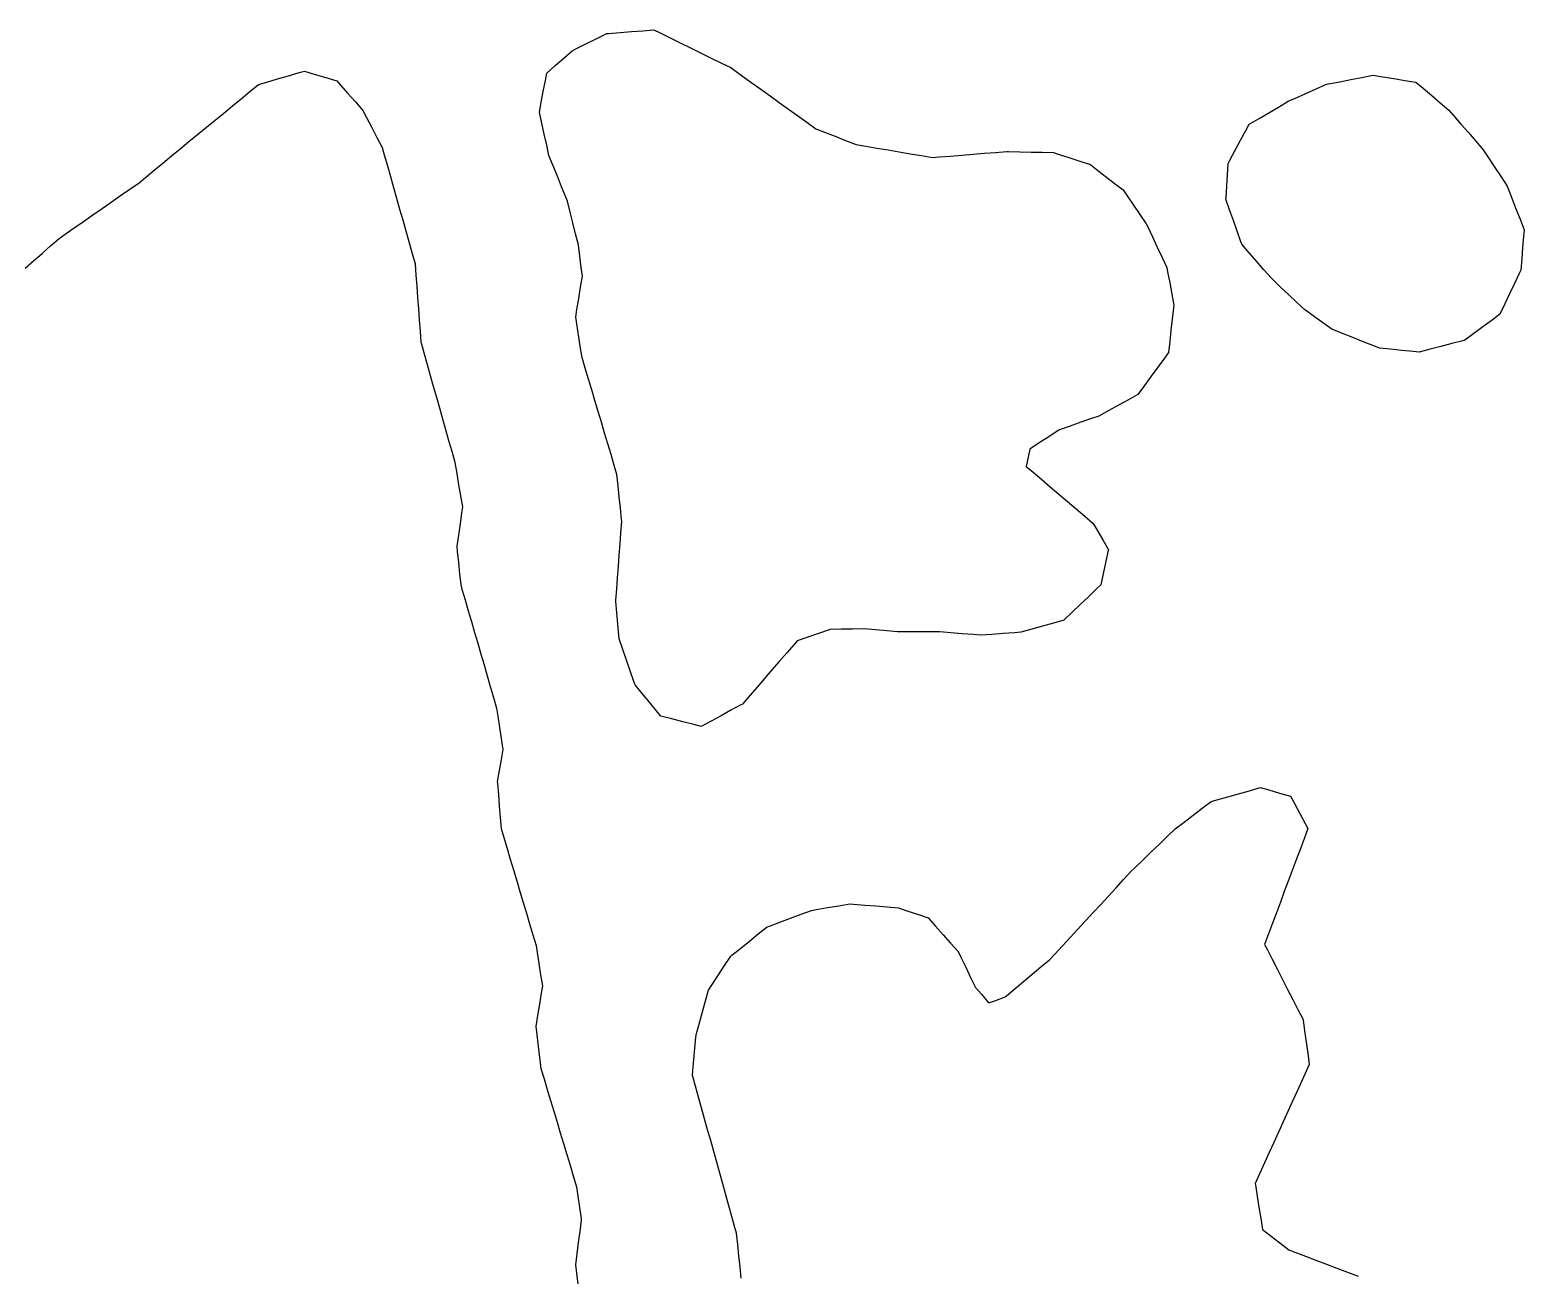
# Model space of a CAD drawing. Header units: millimetres. Extents: x 0 to 2762, y 6 to 2482.
# Drawn here: x 776.7 to 909.2, y 1470.3 to 1580.7 of the extents above; entities that cross this region are included whole.
import ezdxf

# ---------------------------------------------------------------- set-up
doc = ezdxf.new("R2010")
doc.units = ezdxf.units.MM
for name, color, linetype in [('ALL_HOLES', 1, 'Continuous'), ('OUTLINE_ISLAND_01_HOLE_115', 1, 'Continuous'), ('OUTLINE_ISLAND_01_HOLE_116', 1, 'Continuous'), ('OUTLINE_ISLAND_01_HOLE_117', 1, 'Continuous')]:
    doc.layers.add(name, color=color, linetype=linetype)

msp = doc.modelspace()

# ---------------------------------------------------------------- linework, layer by layer
at = {"layer": 'ALL_HOLES'}
for points in [[(822.5414, 1576.8875), (823.2939, 1577.546), (824.0465, 1578.2045), (824.7991, 1578.863), (825.183, 1579.0543), (826.0781, 1579.5002), (826.9731, 1579.9462), (827.8682, 1580.3921), (828.0631, 1580.4074), (829.0601, 1580.4854), (830.057, 1580.5635), (831.054, 1580.6415), (832.0509, 1580.7195), (832.5878, 1580.4557), (833.4853, 1580.0146), (834.3827, 1579.5735), (835.2802, 1579.1324), (836.1777, 1578.6914), (837.0752, 1578.2503), (837.9726, 1577.8092), (838.8701, 1577.3681), (839.1067, 1577.1983), (839.9191, 1576.6152), (840.7316, 1576.0321), (841.544, 1575.4491), (842.3564, 1574.866), (843.1688, 1574.2829), (843.9812, 1573.6998), (844.7937, 1573.1168), (845.6061, 1572.5337), (846.4185, 1571.9506), (847.1859, 1571.6483), (848.1163, 1571.2817), (849.0467, 1570.9151), (849.9771, 1570.5486), (850.8451, 1570.4008), (851.8309, 1570.233), (852.8168, 1570.0652), (853.8026, 1569.8974), (854.7884, 1569.7297), (855.7742, 1569.5619), (856.76, 1569.3941), (857.3697, 1569.4438), (858.3664, 1569.5251), (859.3631, 1569.6065), (860.3598, 1569.6878), (861.3564, 1569.7691), (862.3531, 1569.8504), (863.3498, 1569.9317), (863.4993, 1569.9286), (864.499, 1569.9076), (865.4988, 1569.8867), (866.4986, 1569.8657), (867.4984, 1569.8447), (867.9136, 1569.7072), (868.8629, 1569.3928), (869.8122, 1569.0784), (870.7615, 1568.764), (871.2835, 1568.3601), (872.0745, 1567.7483), (872.8655, 1567.1365), (873.6565, 1566.5246), (874.0208, 1565.9961), (874.5884, 1565.1727), (875.1559, 1564.3494), (875.7235, 1563.5261), (875.8488, 1563.2583), (876.2727, 1562.3526), (876.6966, 1561.4469), (877.1205, 1560.5412), (877.5444, 1559.6355), (877.616, 1559.2521), (877.7997, 1558.2691), (877.9834, 1557.2862), (878.1672, 1556.3032), (878.1397, 1556.0653), (878.0251, 1555.0719), (877.9104, 1554.0785), (877.7958, 1553.0851), (877.6811, 1552.0917), (877.3294, 1551.6081), (876.7412, 1550.7993), (876.1531, 1549.9906), (875.5649, 1549.1819), (874.9767, 1548.3731), (874.1447, 1547.9139), (873.2692, 1547.4306), (872.3937, 1546.9474), (871.5182, 1546.4641), (870.8606, 1546.236), (869.9158, 1545.9083), (868.971, 1545.5806), (868.0262, 1545.2529), (867.9027, 1545.1719), (867.0663, 1544.6238), (866.23, 1544.0756), (865.3936, 1543.5274), (865.2788, 1542.9649), (865.0788, 1541.9851), (865.6831, 1541.472), (866.4454, 1540.8247), (867.2077, 1540.1775), (867.97, 1539.5302), (868.7322, 1538.8829), (869.4945, 1538.2357), (870.2568, 1537.5884), (871.019, 1536.9412), (871.3634, 1536.3385), (871.8595, 1535.4703), (872.3557, 1534.602), (872.3184, 1534.4288), (872.1082, 1533.4511), (871.898, 1532.4735), (871.6878, 1531.4958), (871.3081, 1531.1322), (870.5858, 1530.4407), (869.8635, 1529.7491), (869.1412, 1529.0575), (868.4189, 1528.3659), (867.4863, 1528.1015), (866.5243, 1527.8287), (865.5622, 1527.5559), (864.6001, 1527.2831), (864.0201, 1527.2414), (863.0227, 1527.1698), (862.0253, 1527.0982), (861.0278, 1527.0266), (860.3884, 1527.0776), (859.3916, 1527.1573), (858.3948, 1527.2369), (857.398, 1527.3165), (856.6539, 1527.3205), (855.6539, 1527.3259), (854.6539, 1527.3313), (853.6539, 1527.3367), (852.6959, 1527.4192), (851.6996, 1527.505), (850.7033, 1527.5908), (850.6578, 1527.5898), (849.658, 1527.5682), (848.6582, 1527.5466), (847.6585, 1527.525), (847.5922, 1527.502), (846.6474, 1527.1744), (845.7026, 1526.8468), (844.7577, 1526.5192), (844.4826, 1526.2025), (843.8267, 1525.4477), (843.1708, 1524.6928), (842.5149, 1523.938), (841.859, 1523.1832), (841.2031, 1522.4283), (840.5472, 1521.6735), (839.8913, 1520.9186), (839.7538, 1520.8431), (838.8773, 1520.3619), (838.0007, 1519.8806), (837.1241, 1519.3993), (836.2476, 1518.918), (835.5764, 1519.0921), (834.6084, 1519.3432), (833.6404, 1519.5943), (832.6725, 1519.8454), (832.2898, 1520.3052), (831.65, 1521.0737), (831.0102, 1521.8423), (830.3705, 1522.6109), (830.2688, 1522.9085), (829.9455, 1523.8549), (829.6223, 1524.8012), (829.2991, 1525.7475), (828.9758, 1526.6938), (828.9462, 1527.0129), (828.8536, 1528.0086), (828.7611, 1529.0043), (828.6686, 1530), (828.6784, 1530.1317), (828.7529, 1531.1289), (828.8274, 1532.1262), (828.9019, 1533.1234), (828.9764, 1534.1206), (829.0509, 1535.1178), (829.1254, 1536.115), (829.1999, 1537.1123), (829.1804, 1537.3024), (829.0785, 1538.2972), (828.9767, 1539.292), (828.8749, 1540.2869), (828.773, 1541.2817), (828.5343, 1542.0813), (828.2482, 1543.0396), (827.9622, 1543.9978), (827.6761, 1544.956), (827.3901, 1545.9142), (827.104, 1546.8724), (826.8179, 1547.8306), (826.5319, 1548.7888), (826.2458, 1549.747), (825.9598, 1550.7052), (825.6737, 1551.6635), (825.5774, 1552.2753), (825.4218, 1553.2631), (825.2663, 1554.2509), (825.1108, 1555.2388), (825.2193, 1555.9093), (825.379, 1556.8965), (825.5387, 1557.8837), (825.6984, 1558.8708), (825.6006, 1559.6498), (825.476, 1560.642), (825.3514, 1561.6342), (825.3474, 1561.6502), (825.104, 1562.6201), (824.8605, 1563.59), (824.617, 1564.5599), (824.3736, 1565.5298), (824.2342, 1565.8762), (823.8608, 1566.8039), (823.4875, 1567.7316), (823.1141, 1568.6593), (822.7407, 1569.5869), (822.543, 1570.4813), (822.3272, 1571.4577), (822.1113, 1572.4342), (821.8955, 1573.4106), (822.0561, 1574.2754), (822.2388, 1575.2586), (822.4214, 1576.2418)], [(884.8576, 1572.3524), (885.7186, 1572.8612), (886.5795, 1573.3699), (887.4404, 1573.8786), (888.3014, 1574.3873), (888.9482, 1574.6747), (889.862, 1575.0808), (890.7759, 1575.4868), (891.6897, 1575.8929), (891.891, 1575.932), (892.8726, 1576.1227), (893.8543, 1576.3135), (894.8359, 1576.5043), (895.8175, 1576.695), (896.6779, 1576.5554), (897.665, 1576.3952), (898.6521, 1576.235), (899.6392, 1576.0749), (900.2715, 1575.5369), (901.0332, 1574.889), (901.7949, 1574.241), (902.5565, 1573.593), (902.9773, 1573.11), (903.6342, 1572.356), (904.291, 1571.602), (904.9479, 1570.8479), (905.6047, 1570.0939), (906.0862, 1569.3614), (906.6355, 1568.5257), (907.1848, 1567.6901), (907.734, 1566.8544), (907.7855, 1566.7219), (908.1472, 1565.7897), (908.509, 1564.8574), (908.8708, 1563.9251), (909.2325, 1562.9929), (909.1833, 1562.4054), (909.0999, 1561.4089), (909.0165, 1560.4124), (908.9331, 1559.4159), (908.7927, 1559.1187), (908.3654, 1558.2145), (907.9381, 1557.3104), (907.5109, 1556.4063), (907.0836, 1555.5022), (906.3841, 1554.9794), (905.5831, 1554.3807), (904.7821, 1553.7821), (903.9811, 1553.1835), (903.7946, 1553.1357), (902.8259, 1552.8876), (901.8572, 1552.6394), (900.8885, 1552.3913), (899.9197, 1552.1432), (899.3856, 1552.1954), (898.3904, 1552.2928), (897.3951, 1552.3902), (896.3999, 1552.4875), (895.897, 1552.6883), (894.9683, 1553.059), (894.0395, 1553.4298), (893.1108, 1553.8005), (892.1821, 1554.1713), (891.4566, 1554.6876), (890.6418, 1555.2674), (889.8271, 1555.8472), (889.7873, 1555.8846), (889.0582, 1556.569), (888.3291, 1557.2534), (887.6, 1557.9379), (886.8709, 1558.6223), (886.8172, 1558.6838), (886.1595, 1559.437), (885.5017, 1560.1903), (884.844, 1560.9435), (884.1862, 1561.6968), (884.1088, 1561.9168), (883.777, 1562.8601), (883.4452, 1563.8035), (883.1134, 1564.7468), (882.7816, 1565.6902), (882.7918, 1565.8594), (882.8517, 1566.8576), (882.9116, 1567.8558), (882.9715, 1568.854), (883.1404, 1569.1674), (883.615, 1570.0476), (884.0895, 1570.9278), (884.5641, 1571.808)]]:
    msp.add_lwpolyline(points, close=True, dxfattribs=at)
for points in [[(776.2701, 1559.579), (777.0225, 1560.2376), (777.775, 1560.8962), (778.5275, 1561.5548), (779.28, 1562.2134), (779.8152, 1562.5866), (780.6356, 1563.1584), (781.456, 1563.7303), (782.2763, 1564.3021), (783.0967, 1564.874), (783.917, 1565.4458), (784.7374, 1566.0177), (785.5577, 1566.5895), (786.3781, 1567.1614), (786.945, 1567.6279), (787.7173, 1568.2632), (788.4895, 1568.8986), (789.2617, 1569.534), (790.0339, 1570.1694), (790.8061, 1570.8047), (791.5783, 1571.4401), (792.3505, 1572.0755), (793.1227, 1572.7109), (793.8949, 1573.3462), (794.6671, 1573.9816), (795.4393, 1574.617), (796.2115, 1575.2523), (796.9837, 1575.8877), (797.7028, 1576.0947), (798.6638, 1576.3712), (799.6248, 1576.6478), (800.5858, 1576.9244), (801.0414, 1577.0555), (801.9992, 1576.7682), (802.9571, 1576.4808), (803.9149, 1576.1934), (804.241, 1575.8241), (804.9028, 1575.0745), (805.5647, 1574.3248), (806.2265, 1573.5752), (806.5571, 1572.9433), (807.0205, 1572.0572), (807.484, 1571.1711), (807.9475, 1570.285), (808.1326, 1569.6312), (808.4051, 1568.6691), (808.6775, 1567.7069), (808.95, 1566.7447), (809.2224, 1565.7826), (809.4949, 1564.8204), (809.7673, 1563.8582), (810.0398, 1562.8961), (810.3122, 1561.9339), (810.5847, 1560.9717), (810.8572, 1560.0096), (810.8599, 1559.9727), (810.9347, 1558.9755), (811.0094, 1557.9783), (811.0842, 1556.9811), (811.1589, 1555.9839), (811.2337, 1554.9867), (811.3084, 1553.9895), (811.3832, 1552.9923), (811.3922, 1552.9603), (811.6642, 1551.998), (811.9362, 1551.0357), (812.2082, 1550.0734), (812.4802, 1549.1111), (812.7523, 1548.1488), (813.0243, 1547.1865), (813.2963, 1546.2242), (813.5683, 1545.262), (813.8403, 1544.2997), (814.1123, 1543.3374), (814.3843, 1542.3751), (814.3902, 1542.3408), (814.5597, 1541.3553), (814.7292, 1540.3697), (814.8987, 1539.3842), (815.0682, 1538.3987), (814.9936, 1537.891), (814.8481, 1536.9017), (814.7026, 1535.9123), (814.5571, 1534.9229), (814.6053, 1534.4627), (814.7097, 1533.4681), (814.814, 1532.4736), (814.9183, 1531.479), (815.0249, 1531.1123), (815.3041, 1530.1521), (815.5834, 1529.1919), (815.8626, 1528.2317), (816.1418, 1527.2714), (816.421, 1526.3112), (816.7002, 1525.351), (816.9795, 1524.3908), (817.2587, 1523.4305), (817.5379, 1522.4703), (817.8171, 1521.5101), (818.0964, 1520.5499), (818.2056, 1519.837), (818.3571, 1518.8485), (818.5087, 1517.8601), (818.6602, 1516.8716), (818.5044, 1516.0036), (818.3278, 1515.0193), (818.1511, 1514.035), (818.1659, 1513.856), (818.2485, 1512.8594), (818.331, 1511.8628), (818.4136, 1510.8662), (818.4961, 1509.8696), (818.7332, 1509.0743), (819.0189, 1508.1159), (819.3046, 1507.1576), (819.5904, 1506.1993), (819.8761, 1505.241), (820.1618, 1504.2827), (820.4475, 1503.3244), (820.7332, 1502.366), (821.0189, 1501.4077), (821.3046, 1500.4494), (821.5903, 1499.4911), (821.6855, 1498.8877), (821.8413, 1497.8999), (821.9971, 1496.9121), (822.1528, 1495.9243), (822.0479, 1495.2703), (821.8896, 1494.2829), (821.7312, 1493.2955), (821.5728, 1492.3081), (821.6648, 1491.5616), (821.787, 1490.5691), (821.9093, 1489.5766), (822.0315, 1488.5841), (822.3057, 1487.6727), (822.5937, 1486.7151), (822.8817, 1485.7575), (823.1698, 1484.7998), (823.4578, 1483.8422), (823.7459, 1482.8846), (824.0339, 1481.927), (824.3219, 1480.9694), (824.61, 1480.0117), (824.898, 1479.0541), (825.186, 1478.0965), (825.3115, 1477.2545), (825.4588, 1476.2654), (825.6062, 1475.2763), (825.5887, 1475.1363), (825.4651, 1474.1439), (825.3415, 1473.1516), (825.2178, 1472.1593), (825.0942, 1471.1669), (825.1841, 1470.442), (825.3072, 1469.4496)], [(839.7899, 1469.9923), (839.6886, 1470.9872), (839.5873, 1471.982), (839.4859, 1472.9769), (839.3846, 1473.9717), (839.2383, 1474.4941), (838.9687, 1475.4571), (838.6991, 1476.4201), (838.4295, 1477.383), (838.1599, 1478.346), (837.8903, 1479.309), (837.6207, 1480.2719), (837.3511, 1481.2349), (837.0815, 1482.1979), (836.8119, 1483.1609), (836.5423, 1484.1238), (836.2727, 1485.0868), (836.0031, 1486.0498), (835.7335, 1487.0127), (835.4639, 1487.9757), (835.4992, 1488.3922), (835.5838, 1489.3886), (835.6684, 1490.385), (835.753, 1491.3814), (835.8356, 1491.6859), (836.0975, 1492.651), (836.3595, 1493.6161), (836.6214, 1494.5812), (836.8833, 1495.5462), (837.2157, 1496.0526), (837.7644, 1496.8885), (838.3132, 1497.7245), (838.8619, 1498.5605), (838.9648, 1498.6431), (839.7449, 1499.2689), (840.5249, 1499.8946), (841.3049, 1500.5204), (842.0849, 1501.1462), (842.2859, 1501.221), (843.223, 1501.5701), (844.1601, 1501.9192), (845.0972, 1502.2682), (846.0343, 1502.6173), (846.466, 1502.6918), (847.4514, 1502.862), (848.4368, 1503.0322), (849.4222, 1503.2024), (849.7452, 1503.1747), (850.7416, 1503.0891), (851.7379, 1503.0035), (852.7342, 1502.918), (853.7306, 1502.8324), (854.4688, 1502.5861), (855.4174, 1502.2695), (856.366, 1501.953), (856.3686, 1501.95), (857.032, 1501.2018), (857.6955, 1500.4536), (858.3589, 1499.7054), (859.0224, 1498.9572), (859.2605, 1498.4707), (859.7002, 1497.5725), (860.1398, 1496.6743), (860.5794, 1495.7761), (861.0918, 1495.17), (861.7374, 1494.4063), (862.2734, 1494.6047), (863.2112, 1494.9519), (863.3089, 1495.0336), (864.076, 1495.6752), (864.843, 1496.3168), (865.6101, 1496.9584), (866.3771, 1497.6), (867.1442, 1498.2416), (867.6061, 1498.7418), (868.2846, 1499.4764), (868.9631, 1500.2111), (869.6416, 1500.9457), (870.32, 1501.6803), (870.9985, 1502.4149), (871.677, 1503.1495), (872.3555, 1503.8842), (873.0339, 1504.6188), (873.7124, 1505.3534), (874.3909, 1506.088), (874.6983, 1506.3847), (875.4178, 1507.0793), (876.1372, 1507.7738), (876.8567, 1508.4683), (877.5762, 1509.1628), (878.2957, 1509.8573), (879.0784, 1510.4543), (879.8736, 1511.0606), (880.6688, 1511.667), (881.464, 1512.2734), (881.9783, 1512.4186), (882.9407, 1512.6903), (883.9031, 1512.962), (884.8655, 1513.2337), (885.8279, 1513.5054), (886.5852, 1513.2936), (887.5483, 1513.0244), (888.5114, 1512.7552), (888.6342, 1512.5269), (889.108, 1511.6463), (889.5818, 1510.7657), (890.0556, 1509.885), (889.7124, 1508.9662), (889.3624, 1508.0295), (889.0125, 1507.0927), (888.6625, 1506.1559), (888.3126, 1505.2191), (887.9626, 1504.2824), (887.6127, 1503.3456), (887.2627, 1502.4088), (886.9128, 1501.4721), (886.5628, 1500.5353), (886.2128, 1499.5985), (886.4346, 1499.1647), (886.8898, 1498.2743), (887.3449, 1497.3839), (887.8001, 1496.4935), (888.2553, 1495.6031), (888.7104, 1494.7127), (889.1656, 1493.8223), (889.6208, 1492.9319), (889.6242, 1492.9074), (889.762, 1491.917), (889.8999, 1490.9265), (890.0378, 1489.9361), (890.1756, 1488.9456), (889.9328, 1488.4115), (889.5189, 1487.5012), (889.1051, 1486.5909), (888.6912, 1485.6805), (888.2773, 1484.7702), (887.8634, 1483.8599), (887.4495, 1482.9496), (887.0356, 1482.0392), (886.6218, 1481.1289), (886.2079, 1480.2186), (885.794, 1479.3082), (885.3801, 1478.3979), (885.4025, 1478.2561), (885.5584, 1477.2683), (885.7143, 1476.2806), (885.8702, 1475.2928), (886.0261, 1474.305), (886.7832, 1473.7258), (887.5774, 1473.1181), (888.3716, 1472.5105), (888.895, 1472.3107), (889.8292, 1471.954), (890.7634, 1471.5974), (891.6977, 1471.2407), (892.6319, 1470.884), (893.5662, 1470.5274), (894.5004, 1470.1707)]]:
    msp.add_lwpolyline(points, dxfattribs=at)
at = {"layer": 'OUTLINE_ISLAND_01_HOLE_115'}
msp.add_lwpolyline([(884.8576, 1572.3524), (885.7186, 1572.8612), (886.5795, 1573.3699), (887.4404, 1573.8786), (888.3014, 1574.3873), (888.9482, 1574.6747), (889.862, 1575.0808), (890.7759, 1575.4868), (891.6897, 1575.8929), (891.891, 1575.932), (892.8726, 1576.1227), (893.8543, 1576.3135), (894.8359, 1576.5043), (895.8175, 1576.695), (896.6779, 1576.5554), (897.665, 1576.3952), (898.6521, 1576.235), (899.6392, 1576.0749), (900.2715, 1575.5369), (901.0332, 1574.889), (901.7949, 1574.241), (902.5565, 1573.593), (902.9773, 1573.11), (903.6342, 1572.356), (904.291, 1571.602), (904.9479, 1570.8479), (905.6047, 1570.0939), (906.0862, 1569.3614), (906.6355, 1568.5257), (907.1848, 1567.6901), (907.734, 1566.8544), (907.7855, 1566.7219), (908.1472, 1565.7897), (908.509, 1564.8574), (908.8708, 1563.9251), (909.2325, 1562.9929), (909.1833, 1562.4054), (909.0999, 1561.4089), (909.0165, 1560.4124), (908.9331, 1559.4159), (908.7927, 1559.1187), (908.3654, 1558.2145), (907.9381, 1557.3104), (907.5109, 1556.4063), (907.0836, 1555.5022), (906.3841, 1554.9794), (905.5831, 1554.3807), (904.7821, 1553.7821), (903.9811, 1553.1835), (903.7946, 1553.1357), (902.8259, 1552.8876), (901.8572, 1552.6394), (900.8885, 1552.3913), (899.9197, 1552.1432), (899.3856, 1552.1954), (898.3904, 1552.2928), (897.3951, 1552.3902), (896.3999, 1552.4875), (895.897, 1552.6883), (894.9683, 1553.059), (894.0395, 1553.4298), (893.1108, 1553.8005), (892.1821, 1554.1713), (891.4566, 1554.6876), (890.6418, 1555.2674), (889.8271, 1555.8472), (889.7873, 1555.8846), (889.0582, 1556.569), (888.3291, 1557.2534), (887.6, 1557.9379), (886.8709, 1558.6223), (886.8172, 1558.6838), (886.1595, 1559.437), (885.5017, 1560.1903), (884.844, 1560.9435), (884.1862, 1561.6968), (884.1088, 1561.9168), (883.777, 1562.8601), (883.4452, 1563.8035), (883.1134, 1564.7468), (882.7816, 1565.6902), (882.7918, 1565.8594), (882.8517, 1566.8576), (882.9116, 1567.8558), (882.9715, 1568.854), (883.1404, 1569.1674), (883.615, 1570.0476), (884.0895, 1570.9278), (884.5641, 1571.808)], close=True, dxfattribs=at)
at = {"layer": 'OUTLINE_ISLAND_01_HOLE_116'}
for points in [[(776.2701, 1559.579), (777.0225, 1560.2376), (777.775, 1560.8962), (778.5275, 1561.5548), (779.28, 1562.2134), (779.8152, 1562.5866), (780.6356, 1563.1584), (781.456, 1563.7303), (782.2763, 1564.3021), (783.0967, 1564.874), (783.917, 1565.4458), (784.7374, 1566.0177), (785.5577, 1566.5895), (786.3781, 1567.1614), (786.945, 1567.6279), (787.7173, 1568.2632), (788.4895, 1568.8986), (789.2617, 1569.534), (790.0339, 1570.1694), (790.8061, 1570.8047), (791.5783, 1571.4401), (792.3505, 1572.0755), (793.1227, 1572.7109), (793.8949, 1573.3462), (794.6671, 1573.9816), (795.4393, 1574.617), (796.2115, 1575.2523), (796.9837, 1575.8877), (797.7028, 1576.0947), (798.6638, 1576.3712), (799.6248, 1576.6478), (800.5858, 1576.9244), (801.0414, 1577.0555), (801.9992, 1576.7682), (802.9571, 1576.4808), (803.9149, 1576.1934), (804.241, 1575.8241), (804.9028, 1575.0745), (805.5647, 1574.3248), (806.2265, 1573.5752), (806.5571, 1572.9433), (807.0205, 1572.0572), (807.484, 1571.1711), (807.9475, 1570.285), (808.1326, 1569.6312), (808.4051, 1568.6691), (808.6775, 1567.7069), (808.95, 1566.7447), (809.2224, 1565.7826), (809.4949, 1564.8204), (809.7673, 1563.8582), (810.0398, 1562.8961), (810.3122, 1561.9339), (810.5847, 1560.9717), (810.8572, 1560.0096), (810.8599, 1559.9727), (810.9347, 1558.9755), (811.0094, 1557.9783), (811.0842, 1556.9811), (811.1589, 1555.9839), (811.2337, 1554.9867), (811.3084, 1553.9895), (811.3832, 1552.9923), (811.3922, 1552.9603), (811.6642, 1551.998), (811.9362, 1551.0357), (812.2082, 1550.0734), (812.4802, 1549.1111), (812.7523, 1548.1488), (813.0243, 1547.1865), (813.2963, 1546.2242), (813.5683, 1545.262), (813.8403, 1544.2997), (814.1123, 1543.3374), (814.3843, 1542.3751), (814.3902, 1542.3408), (814.5597, 1541.3553), (814.7292, 1540.3697), (814.8987, 1539.3842), (815.0682, 1538.3987), (814.9936, 1537.891), (814.8481, 1536.9017), (814.7026, 1535.9123), (814.5571, 1534.9229), (814.6053, 1534.4627), (814.7097, 1533.4681), (814.814, 1532.4736), (814.9183, 1531.479), (815.0249, 1531.1123), (815.3041, 1530.1521), (815.5834, 1529.1919), (815.8626, 1528.2317), (816.1418, 1527.2714), (816.421, 1526.3112), (816.7002, 1525.351), (816.9795, 1524.3908), (817.2587, 1523.4305), (817.5379, 1522.4703), (817.8171, 1521.5101), (818.0964, 1520.5499), (818.2056, 1519.837), (818.3571, 1518.8485), (818.5087, 1517.8601), (818.6602, 1516.8716), (818.5044, 1516.0036), (818.3278, 1515.0193), (818.1511, 1514.035), (818.1659, 1513.856), (818.2485, 1512.8594), (818.331, 1511.8628), (818.4136, 1510.8662), (818.4961, 1509.8696), (818.7332, 1509.0743), (819.0189, 1508.1159), (819.3046, 1507.1576), (819.5904, 1506.1993), (819.8761, 1505.241), (820.1618, 1504.2827), (820.4475, 1503.3244), (820.7332, 1502.366), (821.0189, 1501.4077), (821.3046, 1500.4494), (821.5903, 1499.4911), (821.6855, 1498.8877), (821.8413, 1497.8999), (821.9971, 1496.9121), (822.1528, 1495.9243), (822.0479, 1495.2703), (821.8896, 1494.2829), (821.7312, 1493.2955), (821.5728, 1492.3081), (821.6648, 1491.5616), (821.787, 1490.5691), (821.9093, 1489.5766), (822.0315, 1488.5841), (822.3057, 1487.6727), (822.5937, 1486.7151), (822.8817, 1485.7575), (823.1698, 1484.7998), (823.4578, 1483.8422), (823.7459, 1482.8846), (824.0339, 1481.927), (824.3219, 1480.9694), (824.61, 1480.0117), (824.898, 1479.0541), (825.186, 1478.0965), (825.3115, 1477.2545), (825.4588, 1476.2654), (825.6062, 1475.2763), (825.5887, 1475.1363), (825.4651, 1474.1439), (825.3415, 1473.1516), (825.2178, 1472.1593), (825.0942, 1471.1669), (825.1841, 1470.442), (825.3072, 1469.4496)], [(839.7899, 1469.9923), (839.6886, 1470.9872), (839.5873, 1471.982), (839.4859, 1472.9769), (839.3846, 1473.9717), (839.2383, 1474.4941), (838.9687, 1475.4571), (838.6991, 1476.4201), (838.4295, 1477.383), (838.1599, 1478.346), (837.8903, 1479.309), (837.6207, 1480.2719), (837.3511, 1481.2349), (837.0815, 1482.1979), (836.8119, 1483.1609), (836.5423, 1484.1238), (836.2727, 1485.0868), (836.0031, 1486.0498), (835.7335, 1487.0127), (835.4639, 1487.9757), (835.4992, 1488.3922), (835.5838, 1489.3886), (835.6684, 1490.385), (835.753, 1491.3814), (835.8356, 1491.6859), (836.0975, 1492.651), (836.3595, 1493.6161), (836.6214, 1494.5812), (836.8833, 1495.5462), (837.2157, 1496.0526), (837.7644, 1496.8885), (838.3132, 1497.7245), (838.8619, 1498.5605), (838.9648, 1498.6431), (839.7449, 1499.2689), (840.5249, 1499.8946), (841.3049, 1500.5204), (842.0849, 1501.1462), (842.2859, 1501.221), (843.223, 1501.5701), (844.1601, 1501.9192), (845.0972, 1502.2682), (846.0343, 1502.6173), (846.466, 1502.6918), (847.4514, 1502.862), (848.4368, 1503.0322), (849.4222, 1503.2024), (849.7452, 1503.1747), (850.7416, 1503.0891), (851.7379, 1503.0035), (852.7342, 1502.918), (853.7306, 1502.8324), (854.4688, 1502.5861), (855.4174, 1502.2695), (856.366, 1501.953), (856.3686, 1501.95), (857.032, 1501.2018), (857.6955, 1500.4536), (858.3589, 1499.7054), (859.0224, 1498.9572), (859.2605, 1498.4707), (859.7002, 1497.5725), (860.1398, 1496.6743), (860.5794, 1495.7761), (861.0918, 1495.17), (861.7374, 1494.4063), (862.2734, 1494.6047), (863.2112, 1494.9519), (863.3089, 1495.0336), (864.076, 1495.6752), (864.843, 1496.3168), (865.6101, 1496.9584), (866.3771, 1497.6), (867.1442, 1498.2416), (867.6061, 1498.7418), (868.2846, 1499.4764), (868.9631, 1500.2111), (869.6416, 1500.9457), (870.32, 1501.6803), (870.9985, 1502.4149), (871.677, 1503.1495), (872.3555, 1503.8842), (873.0339, 1504.6188), (873.7124, 1505.3534), (874.3909, 1506.088), (874.6983, 1506.3847), (875.4178, 1507.0793), (876.1372, 1507.7738), (876.8567, 1508.4683), (877.5762, 1509.1628), (878.2957, 1509.8573), (879.0784, 1510.4543), (879.8736, 1511.0606), (880.6688, 1511.667), (881.464, 1512.2734), (881.9783, 1512.4186), (882.9407, 1512.6903), (883.9031, 1512.962), (884.8655, 1513.2337), (885.8279, 1513.5054), (886.5852, 1513.2936), (887.5483, 1513.0244), (888.5114, 1512.7552), (888.6342, 1512.5269), (889.108, 1511.6463), (889.5818, 1510.7657), (890.0556, 1509.885), (889.7124, 1508.9662), (889.3624, 1508.0295), (889.0125, 1507.0927), (888.6625, 1506.1559), (888.3126, 1505.2191), (887.9626, 1504.2824), (887.6127, 1503.3456), (887.2627, 1502.4088), (886.9128, 1501.4721), (886.5628, 1500.5353), (886.2128, 1499.5985), (886.4346, 1499.1647), (886.8898, 1498.2743), (887.3449, 1497.3839), (887.8001, 1496.4935), (888.2553, 1495.6031), (888.7104, 1494.7127), (889.1656, 1493.8223), (889.6208, 1492.9319), (889.6242, 1492.9074), (889.762, 1491.917), (889.8999, 1490.9265), (890.0378, 1489.9361), (890.1756, 1488.9456), (889.9328, 1488.4115), (889.5189, 1487.5012), (889.1051, 1486.5909), (888.6912, 1485.6805), (888.2773, 1484.7702), (887.8634, 1483.8599), (887.4495, 1482.9496), (887.0356, 1482.0392), (886.6218, 1481.1289), (886.2079, 1480.2186), (885.794, 1479.3082), (885.3801, 1478.3979), (885.4025, 1478.2561), (885.5584, 1477.2683), (885.7143, 1476.2806), (885.8702, 1475.2928), (886.0261, 1474.305), (886.7832, 1473.7258), (887.5774, 1473.1181), (888.3716, 1472.5105), (888.895, 1472.3107), (889.8292, 1471.954), (890.7634, 1471.5974), (891.6977, 1471.2407), (892.6319, 1470.884), (893.5662, 1470.5274), (894.5004, 1470.1707)]]:
    msp.add_lwpolyline(points, dxfattribs=at)
at = {"layer": 'OUTLINE_ISLAND_01_HOLE_117'}
msp.add_lwpolyline([(822.5414, 1576.8875), (823.2939, 1577.546), (824.0465, 1578.2045), (824.7991, 1578.863), (825.183, 1579.0543), (826.0781, 1579.5002), (826.9731, 1579.9462), (827.8682, 1580.3921), (828.0631, 1580.4074), (829.0601, 1580.4854), (830.057, 1580.5635), (831.054, 1580.6415), (832.0509, 1580.7195), (832.5878, 1580.4557), (833.4853, 1580.0146), (834.3827, 1579.5735), (835.2802, 1579.1324), (836.1777, 1578.6914), (837.0752, 1578.2503), (837.9726, 1577.8092), (838.8701, 1577.3681), (839.1067, 1577.1983), (839.9191, 1576.6152), (840.7316, 1576.0321), (841.544, 1575.4491), (842.3564, 1574.866), (843.1688, 1574.2829), (843.9812, 1573.6998), (844.7937, 1573.1168), (845.6061, 1572.5337), (846.4185, 1571.9506), (847.1859, 1571.6483), (848.1163, 1571.2817), (849.0467, 1570.9151), (849.9771, 1570.5486), (850.8451, 1570.4008), (851.8309, 1570.233), (852.8168, 1570.0652), (853.8026, 1569.8974), (854.7884, 1569.7297), (855.7742, 1569.5619), (856.76, 1569.3941), (857.3697, 1569.4438), (858.3664, 1569.5251), (859.3631, 1569.6065), (860.3598, 1569.6878), (861.3564, 1569.7691), (862.3531, 1569.8504), (863.3498, 1569.9317), (863.4993, 1569.9286), (864.499, 1569.9076), (865.4988, 1569.8867), (866.4986, 1569.8657), (867.4984, 1569.8447), (867.9136, 1569.7072), (868.8629, 1569.3928), (869.8122, 1569.0784), (870.7615, 1568.764), (871.2835, 1568.3601), (872.0745, 1567.7483), (872.8655, 1567.1365), (873.6565, 1566.5246), (874.0208, 1565.9961), (874.5884, 1565.1727), (875.1559, 1564.3494), (875.7235, 1563.5261), (875.8488, 1563.2583), (876.2727, 1562.3526), (876.6966, 1561.4469), (877.1205, 1560.5412), (877.5444, 1559.6355), (877.616, 1559.2521), (877.7997, 1558.2691), (877.9834, 1557.2862), (878.1672, 1556.3032), (878.1397, 1556.0653), (878.0251, 1555.0719), (877.9104, 1554.0785), (877.7958, 1553.0851), (877.6811, 1552.0917), (877.3294, 1551.6081), (876.7412, 1550.7993), (876.1531, 1549.9906), (875.5649, 1549.1819), (874.9767, 1548.3731), (874.1447, 1547.9139), (873.2692, 1547.4306), (872.3937, 1546.9474), (871.5182, 1546.4641), (870.8606, 1546.236), (869.9158, 1545.9083), (868.971, 1545.5806), (868.0262, 1545.2529), (867.9027, 1545.1719), (867.0663, 1544.6238), (866.23, 1544.0756), (865.3936, 1543.5274), (865.2788, 1542.9649), (865.0788, 1541.9851), (865.6831, 1541.472), (866.4454, 1540.8247), (867.2077, 1540.1775), (867.97, 1539.5302), (868.7322, 1538.8829), (869.4945, 1538.2357), (870.2568, 1537.5884), (871.019, 1536.9412), (871.3634, 1536.3385), (871.8595, 1535.4703), (872.3557, 1534.602), (872.3184, 1534.4288), (872.1082, 1533.4511), (871.898, 1532.4735), (871.6878, 1531.4958), (871.3081, 1531.1322), (870.5858, 1530.4407), (869.8635, 1529.7491), (869.1412, 1529.0575), (868.4189, 1528.3659), (867.4863, 1528.1015), (866.5243, 1527.8287), (865.5622, 1527.5559), (864.6001, 1527.2831), (864.0201, 1527.2414), (863.0227, 1527.1698), (862.0253, 1527.0982), (861.0278, 1527.0266), (860.3884, 1527.0776), (859.3916, 1527.1573), (858.3948, 1527.2369), (857.398, 1527.3165), (856.6539, 1527.3205), (855.6539, 1527.3259), (854.6539, 1527.3313), (853.6539, 1527.3367), (852.6959, 1527.4192), (851.6996, 1527.505), (850.7033, 1527.5908), (850.6578, 1527.5898), (849.658, 1527.5682), (848.6582, 1527.5466), (847.6585, 1527.525), (847.5922, 1527.502), (846.6474, 1527.1744), (845.7026, 1526.8468), (844.7577, 1526.5192), (844.4826, 1526.2025), (843.8267, 1525.4477), (843.1708, 1524.6928), (842.5149, 1523.938), (841.859, 1523.1832), (841.2031, 1522.4283), (840.5472, 1521.6735), (839.8913, 1520.9186), (839.7538, 1520.8431), (838.8773, 1520.3619), (838.0007, 1519.8806), (837.1241, 1519.3993), (836.2476, 1518.918), (835.5764, 1519.0921), (834.6084, 1519.3432), (833.6404, 1519.5943), (832.6725, 1519.8454), (832.2898, 1520.3052), (831.65, 1521.0737), (831.0102, 1521.8423), (830.3705, 1522.6109), (830.2688, 1522.9085), (829.9455, 1523.8549), (829.6223, 1524.8012), (829.2991, 1525.7475), (828.9758, 1526.6938), (828.9462, 1527.0129), (828.8536, 1528.0086), (828.7611, 1529.0043), (828.6686, 1530), (828.6784, 1530.1317), (828.7529, 1531.1289), (828.8274, 1532.1262), (828.9019, 1533.1234), (828.9764, 1534.1206), (829.0509, 1535.1178), (829.1254, 1536.115), (829.1999, 1537.1123), (829.1804, 1537.3024), (829.0785, 1538.2972), (828.9767, 1539.292), (828.8749, 1540.2869), (828.773, 1541.2817), (828.5343, 1542.0813), (828.2482, 1543.0396), (827.9622, 1543.9978), (827.6761, 1544.956), (827.3901, 1545.9142), (827.104, 1546.8724), (826.8179, 1547.8306), (826.5319, 1548.7888), (826.2458, 1549.747), (825.9598, 1550.7052), (825.6737, 1551.6635), (825.5774, 1552.2753), (825.4218, 1553.2631), (825.2663, 1554.2509), (825.1108, 1555.2388), (825.2193, 1555.9093), (825.379, 1556.8965), (825.5387, 1557.8837), (825.6984, 1558.8708), (825.6006, 1559.6498), (825.476, 1560.642), (825.3514, 1561.6342), (825.3474, 1561.6502), (825.104, 1562.6201), (824.8605, 1563.59), (824.617, 1564.5599), (824.3736, 1565.5298), (824.2342, 1565.8762), (823.8608, 1566.8039), (823.4875, 1567.7316), (823.1141, 1568.6593), (822.7407, 1569.5869), (822.543, 1570.4813), (822.3272, 1571.4577), (822.1113, 1572.4342), (821.8955, 1573.4106), (822.0561, 1574.2754), (822.2388, 1575.2586), (822.4214, 1576.2418)], close=True, dxfattribs=at)

doc.saveas('drawing.dxf')
